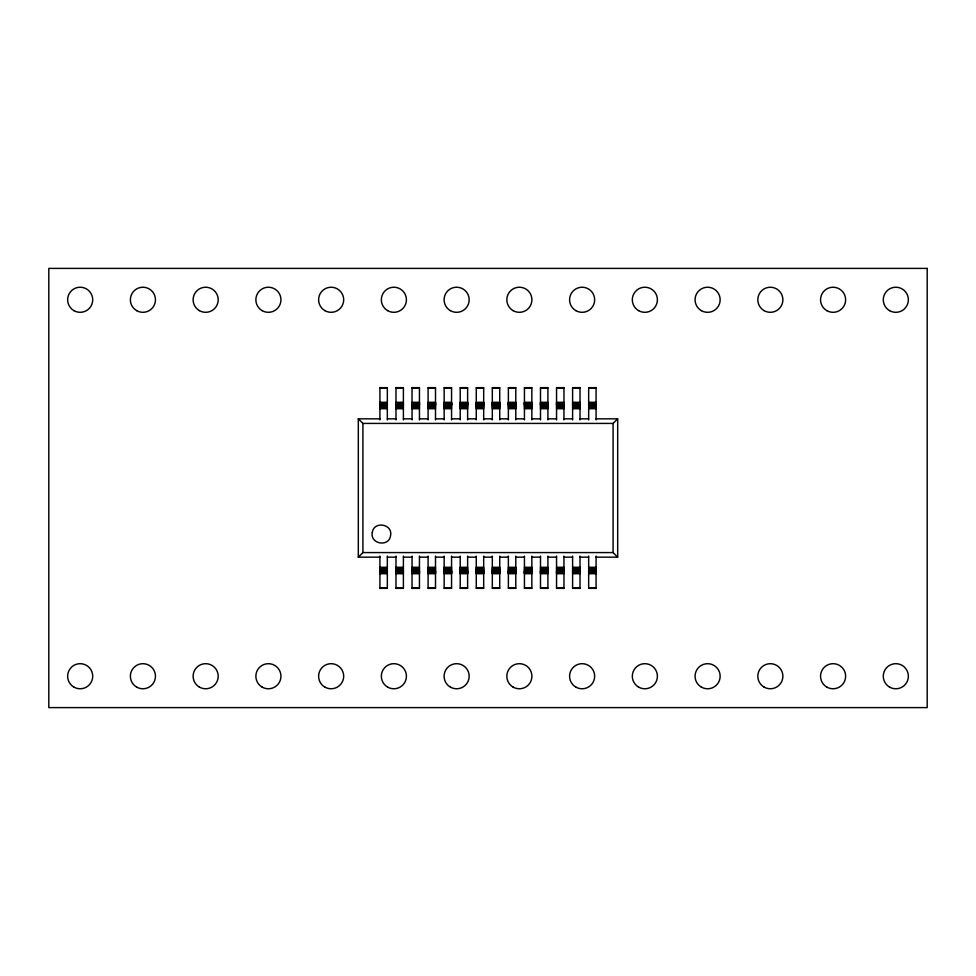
<?xml version="1.0" encoding="UTF-8"?>
<svg xmlns="http://www.w3.org/2000/svg" width="976" height="976" viewBox="0 0 976 976"><rect width="100%" height="100%" fill="white"/><g stroke="black" fill="none" stroke-linecap="round" stroke-linejoin="round"><path stroke-width="1.46" d="M379.932 557.162L358.314 557.162L362.913 552.575L613.087 552.575L617.686 557.162L617.686 418.838L596.068 418.838M379.932 418.838L358.314 418.838L362.913 423.425L613.087 423.425L617.686 418.838M379.932 387.96L387.338 387.96M395.988 387.96L403.393 387.96M412.043 387.96L419.448 387.96M428.098 387.96L435.503 387.96M444.153 387.96L451.559 387.96M460.208 387.96L467.626 387.96M476.264 387.96L483.681 387.96M492.319 387.96L499.736 387.96M508.374 387.96L515.792 387.96M524.441 387.96L531.847 387.96M540.497 387.96L547.902 387.96M556.552 387.96L563.957 387.96M572.607 387.96L580.012 387.96M588.662 387.96L596.068 387.96M379.932 402.344L387.338 402.344M395.988 402.344L403.393 402.344M412.043 402.344L419.448 402.344M428.098 402.344L435.503 402.344M444.153 402.344L451.559 402.344M460.208 402.344L467.626 402.344M476.264 402.344L483.681 402.344M492.319 402.344L499.736 402.344M508.374 402.344L515.792 402.344M524.441 402.344L531.847 402.344M540.497 402.344L547.902 402.344M556.552 402.344L563.957 402.344M572.607 402.344L580.012 402.344M588.662 402.344L596.068 402.344M379.932 402.685L387.338 402.685M395.988 402.685L403.393 402.685M412.043 402.685L419.448 402.685M428.098 402.685L435.503 402.685M444.153 402.685L451.559 402.685M460.208 402.685L467.626 402.685M476.264 402.685L483.681 402.685M492.319 402.685L499.736 402.685M508.374 402.685L515.792 402.685M524.441 402.685L531.847 402.685M540.497 402.685L547.902 402.685M556.552 402.685L563.957 402.685M572.607 402.685L580.012 402.685M588.662 402.685L596.068 402.685M379.932 403.015L387.338 403.015M395.988 403.015L403.393 403.015M412.043 403.015L419.448 403.015M428.098 403.015L435.503 403.015M444.153 403.015L451.559 403.015M460.208 403.015L467.626 403.015M476.264 403.015L483.681 403.015M492.319 403.015L499.736 403.015M508.374 403.015L515.792 403.015M524.441 403.015L531.847 403.015M540.497 403.015L547.902 403.015M556.552 403.015L563.957 403.015M572.607 403.015L580.012 403.015M588.662 403.015L596.068 403.015M379.932 403.32L387.338 403.32M395.988 403.32L403.393 403.32M412.043 403.32L419.448 403.32M428.098 403.32L435.503 403.32M444.153 403.32L451.559 403.32M460.208 403.32L467.626 403.32M476.264 403.32L483.681 403.32M492.319 403.32L499.736 403.32M508.374 403.32L515.792 403.32M524.441 403.32L531.847 403.32M540.497 403.32L547.902 403.32M556.552 403.32L563.957 403.32M572.607 403.32L580.012 403.32M588.662 403.32L596.068 403.32M379.932 403.588L387.338 403.588M395.988 403.588L403.393 403.588M412.043 403.588L419.448 403.588M428.098 403.588L435.503 403.588M444.153 403.588L451.559 403.588M460.208 403.588L467.626 403.588M476.264 403.588L483.681 403.588M492.319 403.588L499.736 403.588M508.374 403.588L515.792 403.588M524.441 403.588L531.847 403.588M540.497 403.588L547.902 403.588M556.552 403.588L563.957 403.588M572.607 403.588L580.012 403.588M588.662 403.588L596.068 403.588M379.932 403.82L387.338 403.82M395.988 403.82L403.393 403.82M412.043 403.82L419.448 403.82M428.098 403.82L435.503 403.82M444.153 403.82L451.559 403.82M460.208 403.82L467.626 403.82M476.264 403.82L483.681 403.82M492.319 403.82L499.736 403.82M508.374 403.82L515.792 403.82M524.441 403.82L531.847 403.82M540.497 403.82L547.902 403.82M556.552 403.82L563.957 403.82M572.607 403.82L580.012 403.82M588.662 403.82L596.068 403.82M379.932 404.015L387.338 404.015M395.988 404.015L403.393 404.015M412.043 404.015L419.448 404.015M428.098 404.015L435.503 404.015M444.153 404.015L451.559 404.015M460.208 404.015L467.626 404.015M476.264 404.015L483.681 404.015M492.319 404.015L499.736 404.015M508.374 404.015L515.792 404.015M524.441 404.015L531.847 404.015M540.497 404.015L547.902 404.015M556.552 404.015L563.957 404.015M572.607 404.015L580.012 404.015M588.662 404.015L596.068 404.015M387.338 404.149L379.932 404.259L387.338 404.332M531.847 404.149L524.441 404.235L531.847 404.332M556.552 404.149L563.957 404.259L556.552 404.332M580.012 404.149L572.607 404.235L580.012 404.332M596.068 404.149L588.662 404.259L596.068 404.332M379.932 404.528L387.338 404.528M395.988 404.528L403.393 404.528M412.043 404.528L419.448 404.528M428.098 404.528L435.503 404.528M444.153 404.528L451.559 404.528M460.208 404.528L467.626 404.528M476.264 404.528L483.681 404.528M492.319 404.528L499.736 404.528M508.374 404.528L515.792 404.528M524.441 404.528L531.847 404.528M540.497 404.528L547.902 404.528M556.552 404.528L563.957 404.528M572.607 404.528L580.012 404.528M588.662 404.528L596.068 404.528M379.932 404.857L387.338 404.857M395.988 404.857L403.393 404.857M412.043 404.857L419.448 404.857M428.098 404.857L435.503 404.857M444.153 404.857L451.559 404.857M460.208 404.857L467.626 404.857M476.264 404.857L483.681 404.857M492.319 404.857L499.736 404.857M508.374 404.857L515.792 404.857M524.441 404.857L531.847 404.857M540.497 404.857L547.902 404.857M556.552 404.857L563.957 404.857M572.607 404.857L580.012 404.857M588.662 404.857L596.068 404.857M379.932 405.296L387.338 405.296M395.988 405.296L403.393 405.296M412.043 405.296L419.448 405.296M428.098 405.296L435.503 405.296M444.153 405.296L451.559 405.296M460.208 405.296L467.626 405.296M476.264 405.296L483.681 405.296M492.319 405.296L499.736 405.296M508.374 405.296L515.792 405.296M524.441 405.296L531.847 405.296M540.497 405.296L547.902 405.296M556.552 405.296L563.957 405.296M572.607 405.296L580.012 405.296M588.662 405.296L596.068 405.296M379.932 405.845L387.338 405.845M395.988 405.845L403.393 405.845M412.043 405.845L419.448 405.845M428.098 405.845L435.503 405.845M444.153 405.845L451.559 405.845M460.208 405.845L467.626 405.845M476.264 405.845L483.681 405.845M492.319 405.845L499.736 405.845M508.374 405.845L515.792 405.845M524.441 405.845L531.847 405.845M540.497 405.845L547.902 405.845M556.552 405.845L563.957 405.845M572.607 405.845L580.012 405.845M588.662 405.845L596.068 405.845M379.932 406.48L387.338 406.48M395.988 406.48L403.393 406.48M412.043 406.48L419.448 406.48M428.098 406.48L435.503 406.48M444.153 406.48L451.559 406.48M460.208 406.48L467.626 406.48M476.264 406.48L483.681 406.48M492.319 406.48L499.736 406.48M508.374 406.48L515.792 406.48M524.441 406.48L531.847 406.48M540.497 406.48L547.902 406.48M556.552 406.48L563.957 406.48M572.607 406.48L580.012 406.48M588.662 406.48L596.068 406.48M379.932 407.187L387.338 407.187M395.988 407.187L403.393 407.187M412.043 407.187L419.448 407.187M428.098 407.187L435.503 407.187M444.153 407.187L451.559 407.187M460.208 407.187L467.626 407.187M476.264 407.187L483.681 407.187M492.319 407.187L499.736 407.187M508.374 407.187L515.792 407.187M524.441 407.187L531.847 407.187M540.497 407.187L547.902 407.187M556.552 407.187L563.957 407.187M572.607 407.187L580.012 407.187M588.662 407.187L596.068 407.187M379.932 407.931L387.338 407.931M395.988 407.931L403.393 407.931M412.043 407.931L419.448 407.931M428.098 407.931L435.503 407.931M444.153 407.931L451.559 407.931M460.208 407.931L467.626 407.931M476.264 407.931L483.681 407.931M492.319 407.931L499.736 407.931M508.374 407.931L515.792 407.931M524.441 407.931L531.847 407.931M540.497 407.931L547.902 407.931M556.552 407.931L563.957 407.931M572.607 407.931L580.012 407.931M588.662 407.931L596.068 407.931M379.932 408.712L387.338 408.712M395.988 408.712L403.393 408.712M412.043 408.712L419.448 408.712M428.098 408.712L435.503 408.712M444.153 408.712L451.559 408.712M460.208 408.712L467.626 408.712M476.264 408.712L483.681 408.712M492.319 408.712L499.736 408.712M508.374 408.712L515.792 408.712M524.441 408.712L531.847 408.712M540.497 408.712L547.902 408.712M556.552 408.712L563.957 408.712M572.607 408.712L580.012 408.712M588.662 408.712L596.068 408.712M387.338 418.838L395.988 418.838M403.393 418.838L412.043 418.838M419.448 418.838L428.098 418.838M435.503 418.838L444.153 418.838M451.559 418.838L460.208 418.838M467.626 418.838L476.264 418.838M483.681 418.838L492.319 418.838M499.736 418.838L508.374 418.838M515.792 418.838L524.441 418.838M531.847 418.838L540.497 418.838M547.902 418.838L556.552 418.838M563.957 418.838L572.607 418.838M580.012 418.838L588.662 418.838M387.338 557.162L395.988 557.162M403.393 557.162L412.043 557.162M419.448 557.162L428.098 557.162M435.503 557.162L444.153 557.162M451.559 557.162L460.208 557.162M467.626 557.162L476.264 557.162M483.681 557.162L492.319 557.162M499.736 557.162L508.374 557.162M515.792 557.162L524.441 557.162M531.847 557.162L540.497 557.162M547.902 557.162L556.552 557.162M563.957 557.162L572.607 557.162M580.012 557.162L588.662 557.162M596.068 557.162L617.686 557.162M379.932 567.288L387.338 567.288M395.988 567.288L403.393 567.288M412.043 567.288L419.448 567.288M428.098 567.288L435.503 567.288M444.153 567.288L451.559 567.288M460.208 567.288L467.626 567.288M476.264 567.288L483.681 567.288M492.319 567.288L499.736 567.288M508.374 567.288L515.792 567.288M524.441 567.288L531.847 567.288M540.497 567.288L547.902 567.288M556.552 567.288L563.957 567.288M572.607 567.288L580.012 567.288M588.662 567.288L596.068 567.288M379.932 568.069L387.338 568.069M395.988 568.069L403.393 568.069M412.043 568.069L419.448 568.069M428.098 568.069L435.503 568.069M444.153 568.069L451.559 568.069M460.208 568.069L467.626 568.069M476.264 568.069L483.681 568.069M492.319 568.069L499.736 568.069M508.374 568.069L515.792 568.069M524.441 568.069L531.847 568.069M540.497 568.069L547.902 568.069M556.552 568.069L563.957 568.069M572.607 568.069L580.012 568.069M588.662 568.069L596.068 568.069M379.932 568.813L387.338 568.813M395.988 568.813L403.393 568.813M412.043 568.813L419.448 568.813M428.098 568.813L435.503 568.813M444.153 568.813L451.559 568.813M460.208 568.813L467.626 568.813M476.264 568.813L483.681 568.813M492.319 568.813L499.736 568.813M508.374 568.813L515.792 568.813M524.441 568.813L531.847 568.813M540.497 568.813L547.902 568.813M556.552 568.813L563.957 568.813M572.607 568.813L580.012 568.813M588.662 568.813L596.068 568.813M379.932 569.52L387.338 569.52M395.988 569.52L403.393 569.52M412.043 569.52L419.448 569.52M428.098 569.52L435.503 569.52M444.153 569.52L451.559 569.52M460.208 569.52L467.626 569.52M476.264 569.52L483.681 569.52M492.319 569.52L499.736 569.52M508.374 569.52L515.792 569.52M524.441 569.52L531.847 569.52M540.497 569.52L547.902 569.52M556.552 569.52L563.957 569.52M572.607 569.52L580.012 569.52M588.662 569.52L596.068 569.52M379.932 570.155L387.338 570.155M395.988 570.155L403.393 570.155M412.043 570.155L419.448 570.155M428.098 570.155L435.503 570.155M444.153 570.155L451.559 570.155M460.208 570.155L467.626 570.155M476.264 570.155L483.681 570.155M492.319 570.155L499.736 570.155M508.374 570.155L515.792 570.155M524.441 570.155L531.847 570.155M540.497 570.155L547.902 570.155M556.552 570.155L563.957 570.155M572.607 570.155L580.012 570.155M588.662 570.155L596.068 570.155M379.932 570.704L387.338 570.704M395.988 570.704L403.393 570.704M412.043 570.704L419.448 570.704M428.098 570.704L435.503 570.704M444.153 570.704L451.559 570.704M460.208 570.704L467.626 570.704M476.264 570.704L483.681 570.704M492.319 570.704L499.736 570.704M508.374 570.704L515.792 570.704M524.441 570.704L531.847 570.704M540.497 570.704L547.902 570.704M556.552 570.704L563.957 570.704M572.607 570.704L580.012 570.704M588.662 570.704L596.068 570.704M379.932 571.143L387.338 571.143M395.988 571.143L403.393 571.143M412.043 571.143L419.448 571.143M428.098 571.143L435.503 571.143M444.153 571.143L451.559 571.143M460.208 571.143L467.626 571.143M476.264 571.143L483.681 571.143M492.319 571.143L499.736 571.143M508.374 571.143L515.792 571.143M524.441 571.143L531.847 571.143M540.497 571.143L547.902 571.143M556.552 571.143L563.957 571.143M572.607 571.143L580.012 571.143M588.662 571.143L596.068 571.143M379.932 571.472L387.338 571.472M395.988 571.472L403.393 571.472M412.043 571.472L419.448 571.472M428.098 571.472L435.503 571.472M444.153 571.472L451.559 571.472M460.208 571.472L467.626 571.472M476.264 571.472L483.681 571.472M492.319 571.472L499.736 571.472M508.374 571.472L515.792 571.472M524.441 571.472L531.847 571.472M540.497 571.472L547.902 571.472M556.552 571.472L563.957 571.472M572.607 571.472L580.012 571.472M588.662 571.472L596.068 571.472M379.932 571.765L387.338 571.668M395.988 571.668L403.393 571.765M412.043 571.765L419.448 571.668M428.098 571.741L435.503 571.765M444.153 571.741L451.559 571.741M460.208 571.668L467.626 571.741M476.264 571.765L483.681 571.741M492.319 571.741L499.736 571.741M508.374 571.741L515.792 571.668M524.441 571.765L531.847 571.741M540.497 571.741L547.902 571.765M556.552 571.765L563.957 571.741M572.607 571.741L580.012 571.668M588.662 571.741L596.068 571.765M379.932 571.851L387.338 571.985M395.988 571.985L403.393 571.851M412.043 571.851L419.448 571.985M428.098 571.851L435.503 571.985M444.153 571.851L451.559 571.985M460.208 571.851L467.626 571.985M476.264 571.985L483.681 571.851M492.319 571.985L499.736 571.851M508.374 571.851L515.792 571.985M524.441 571.985L531.847 571.851M540.497 571.985L547.902 571.851M556.552 571.985L563.957 571.851M572.607 571.985L580.012 571.851M588.662 571.851L596.068 571.985M379.932 572.18L387.338 572.18M395.988 572.18L403.393 572.18M412.043 572.18L419.448 572.18M428.098 572.18L435.503 572.18M444.153 572.18L451.559 572.18M460.208 572.18L467.626 572.18M476.264 572.18L483.681 572.18M492.319 572.18L499.736 572.18M508.374 572.18L515.792 572.18M524.441 572.18L531.847 572.18M540.497 572.18L547.902 572.18M556.552 572.18L563.957 572.18M572.607 572.18L580.012 572.18M588.662 572.18L596.068 572.18M379.932 572.412L387.338 572.412M395.988 572.412L403.393 572.412M412.043 572.412L419.448 572.412M428.098 572.412L435.503 572.412M444.153 572.412L451.559 572.412M460.208 572.412L467.626 572.412M476.264 572.412L483.681 572.412M492.319 572.412L499.736 572.412M508.374 572.412L515.792 572.412M524.441 572.412L531.847 572.412M540.497 572.412L547.902 572.412M556.552 572.412L563.957 572.412M572.607 572.412L580.012 572.412M588.662 572.412L596.068 572.412M379.932 572.68L387.338 572.68M395.988 572.68L403.393 572.68M412.043 572.68L419.448 572.68M428.098 572.68L435.503 572.68M444.153 572.68L451.559 572.68M460.208 572.68L467.626 572.68M476.264 572.68L483.681 572.68M492.319 572.68L499.736 572.68M508.374 572.68L515.792 572.68M524.441 572.68L531.847 572.68M540.497 572.68L547.902 572.68M556.552 572.68L563.957 572.68M572.607 572.68L580.012 572.68M588.662 572.68L596.068 572.68M379.932 572.985L387.338 572.985M395.988 572.985L403.393 572.985M412.043 572.985L419.448 572.985M428.098 572.985L435.503 572.985M444.153 572.985L451.559 572.985M460.208 572.985L467.626 572.985M476.264 572.985L483.681 572.985M492.319 572.985L499.736 572.985M508.374 572.985L515.792 572.985M524.441 572.985L531.847 572.985M540.497 572.985L547.902 572.985M556.552 572.985L563.957 572.985M572.607 572.985L580.012 572.985M588.662 572.985L596.068 572.985M379.932 573.315L387.338 573.315M395.988 573.315L403.393 573.315M412.043 573.315L419.448 573.315M428.098 573.315L435.503 573.315M444.153 573.315L451.559 573.315M460.208 573.315L467.626 573.315M476.264 573.315L483.681 573.315M492.319 573.315L499.736 573.315M508.374 573.315L515.792 573.315M524.441 573.315L531.847 573.315M540.497 573.315L547.902 573.315M556.552 573.315L563.957 573.315M572.607 573.315L580.012 573.315M588.662 573.315L596.068 573.315M379.932 573.656L387.338 573.656M395.988 573.656L403.393 573.656M412.043 573.656L419.448 573.656M428.098 573.656L435.503 573.656M444.153 573.656L451.559 573.656M460.208 573.656L467.626 573.656M476.264 573.656L483.681 573.656M492.319 573.656L499.736 573.656M508.374 573.656L515.792 573.656M524.441 573.656L531.847 573.656M540.497 573.656L547.902 573.656M556.552 573.656L563.957 573.656M572.607 573.656L580.012 573.656M588.662 573.656L596.068 573.656M379.932 588.04L387.338 588.04M395.988 588.04L403.393 588.04M412.043 588.04L419.448 588.04M428.098 588.04L435.503 588.04M444.153 588.04L451.559 588.04M460.208 588.04L467.626 588.04M476.264 588.04L483.681 588.04M492.319 588.04L499.736 588.04M508.374 588.04L515.792 588.04M524.441 588.04L531.847 588.04M540.497 588.04L547.902 588.04M556.552 588.04L563.957 588.04M572.607 588.04L580.012 588.04M588.662 588.04L596.068 588.04M613.087 423.425L613.087 552.575M596.068 419.9L596.068 387.643L588.662 387.643L588.662 419.9M596.068 556.1L596.068 588.357L588.662 588.357L588.662 556.1M580.012 419.9L580.012 387.643L572.607 387.643L572.607 419.9M580.012 556.1L580.012 588.357L572.607 588.357L572.607 556.1M563.957 419.9L563.957 387.643L556.552 387.643L556.552 419.9M563.957 556.1L563.957 588.357L556.552 588.357L556.552 556.1M547.902 419.9L547.902 387.643L540.497 387.643L540.497 419.9M547.902 556.1L547.902 588.357L540.497 588.357L540.497 556.1M531.847 419.9L531.847 387.643L524.441 387.643L524.441 419.9M531.847 556.1L531.847 588.357L524.441 588.357L524.441 556.1M515.792 419.9L515.792 387.643L508.374 387.643L508.374 419.9M515.792 556.1L515.792 588.357L508.374 588.357L508.374 556.1M499.736 419.9L499.736 387.643L492.319 387.643L492.319 419.9M499.736 556.1L499.736 588.357L492.319 588.357L492.319 556.1M483.681 419.9L483.681 387.643L476.264 387.643L476.264 419.9M483.681 556.1L483.681 588.357L476.264 588.357L476.264 556.1M467.626 419.9L467.626 387.643L460.208 387.643L460.208 419.9M467.626 556.1L467.626 588.357L460.208 588.357L460.208 556.1M451.559 419.9L451.559 387.643L444.153 387.643L444.153 419.9M451.559 556.1L451.559 588.357L444.153 588.357L444.153 556.1M435.503 419.9L435.503 387.643L428.098 387.643L428.098 419.9M435.503 556.1L435.503 588.357L428.098 588.357L428.098 556.1M419.448 419.9L419.448 387.643L412.043 387.643L412.043 419.9M419.448 556.1L419.448 588.357L412.043 588.357L412.043 556.1M403.393 419.9L403.393 387.643L395.988 387.643L395.988 419.9M403.393 556.1L403.393 588.357L395.988 588.357L395.988 556.1M387.338 419.9L387.338 387.643L379.932 387.643L379.932 419.9M387.338 556.1L387.338 588.357L379.932 588.357L379.932 556.1M362.913 423.425L362.913 552.575M358.314 418.838L358.314 557.162M372.307 532.432C369.733 544.096 388.997 547.487 390.559 535.653C393.145 524.002 373.869 520.598 372.307 532.432M927.2 268.4L48.8 268.4L48.8 707.6L927.2 707.6L927.2 268.4M403.393 404.259L395.988 404.235L403.393 404.332M419.448 404.259L412.043 404.235L419.448 404.332M435.503 404.235L428.098 404.259L435.503 404.332M451.559 404.235L444.153 404.259L451.559 404.332M467.626 404.259L460.208 404.235L467.626 404.332M483.681 404.235L476.264 404.259L483.681 404.332M499.736 404.235L492.319 404.259L499.736 404.332M515.792 404.235L508.374 404.259L515.792 404.332M547.902 404.235L540.497 404.259L547.902 404.332M73.895 687.092A12.554 12.554 0 0 0 92.72 676.234A12.554 12.554 0 0 0 73.895 665.364A12.554 12.554 0 0 0 73.895 687.092M136.64 687.092A12.554 12.554 0 0 0 155.465 676.234A12.554 12.554 0 0 0 136.64 665.364A12.554 12.554 0 0 0 136.64 687.092M199.385 687.092A12.554 12.554 0 0 0 218.209 676.234A12.554 12.554 0 0 0 199.385 665.364A12.554 12.554 0 0 0 199.385 687.092M262.129 687.092A12.554 12.554 0 0 0 280.954 676.234A12.554 12.554 0 0 0 262.129 665.364A12.554 12.554 0 0 0 262.129 687.092M324.874 687.092A12.554 12.554 0 0 0 343.686 676.234A12.554 12.554 0 0 0 324.874 665.364A12.554 12.554 0 0 0 324.874 687.092M387.606 687.092A12.554 12.554 0 0 0 406.431 676.234A12.554 12.554 0 0 0 387.606 665.364A12.554 12.554 0 0 0 387.606 687.092M450.351 687.092A12.554 12.554 0 0 0 469.175 676.234A12.554 12.554 0 0 0 450.351 665.364A12.554 12.554 0 0 0 450.351 687.092M513.095 687.092A12.554 12.554 0 0 0 531.92 676.234A12.554 12.554 0 0 0 513.095 665.364A12.554 12.554 0 0 0 513.095 687.092M575.84 687.092A12.554 12.554 0 0 0 594.665 676.234A12.554 12.554 0 0 0 575.84 665.364A12.554 12.554 0 0 0 575.84 687.092M638.585 687.092A12.554 12.554 0 0 0 657.409 676.234A12.554 12.554 0 0 0 638.585 665.364A12.554 12.554 0 0 0 638.585 687.092M701.329 687.092A12.554 12.554 0 0 0 720.154 676.234A12.554 12.554 0 0 0 701.329 665.364A12.554 12.554 0 0 0 701.329 687.092M764.074 687.092A12.554 12.554 0 0 0 782.886 676.234A12.554 12.554 0 0 0 764.074 665.364A12.554 12.554 0 0 0 764.074 687.092M826.806 687.092A12.554 12.554 0 0 0 845.631 676.234A12.554 12.554 0 0 0 826.806 665.364A12.554 12.554 0 0 0 826.806 687.092M889.551 687.092A12.554 12.554 0 0 0 908.375 676.234A12.554 12.554 0 0 0 889.551 665.364A12.554 12.554 0 0 0 889.551 687.092M889.551 310.636A12.554 12.554 0 0 0 908.375 299.766A12.554 12.554 0 0 0 889.551 288.908A12.554 12.554 0 0 0 889.551 310.636M826.806 310.636A12.554 12.554 0 0 0 845.631 299.766A12.554 12.554 0 0 0 826.806 288.908A12.554 12.554 0 0 0 826.806 310.636M764.074 310.636A12.554 12.554 0 0 0 782.886 299.766A12.554 12.554 0 0 0 764.074 288.908A12.554 12.554 0 0 0 764.074 310.636M701.329 310.636A12.554 12.554 0 0 0 720.154 299.766A12.554 12.554 0 0 0 701.329 288.908A12.554 12.554 0 0 0 701.329 310.636M638.585 310.636A12.554 12.554 0 0 0 657.409 299.766A12.554 12.554 0 0 0 638.585 288.908A12.554 12.554 0 0 0 638.585 310.636M575.84 310.636A12.554 12.554 0 0 0 594.665 299.766A12.554 12.554 0 0 0 575.84 288.908A12.554 12.554 0 0 0 575.84 310.636M513.095 310.636A12.554 12.554 0 0 0 531.92 299.766A12.554 12.554 0 0 0 513.095 288.908A12.554 12.554 0 0 0 513.095 310.636M450.351 310.636A12.554 12.554 0 0 0 469.175 299.766A12.554 12.554 0 0 0 450.351 288.908A12.554 12.554 0 0 0 450.351 310.636M387.606 310.636A12.554 12.554 0 0 0 406.431 299.766A12.554 12.554 0 0 0 387.606 288.908A12.554 12.554 0 0 0 387.606 310.636M324.874 310.636A12.554 12.554 0 0 0 343.686 299.766A12.554 12.554 0 0 0 324.874 288.908A12.554 12.554 0 0 0 324.874 310.636M262.129 310.636A12.554 12.554 0 0 0 280.954 299.766A12.554 12.554 0 0 0 262.129 288.908A12.554 12.554 0 0 0 262.129 310.636M199.385 310.636A12.554 12.554 0 0 0 218.209 299.766A12.554 12.554 0 0 0 199.385 288.908A12.554 12.554 0 0 0 199.385 310.636M136.64 310.636A12.554 12.554 0 0 0 155.465 299.766A12.554 12.554 0 0 0 136.64 288.908A12.554 12.554 0 0 0 136.64 310.636M73.895 310.636A12.554 12.554 0 0 0 92.72 299.766A12.554 12.554 0 0 0 73.895 288.908A12.554 12.554 0 0 0 73.895 310.636"/></g></svg>
